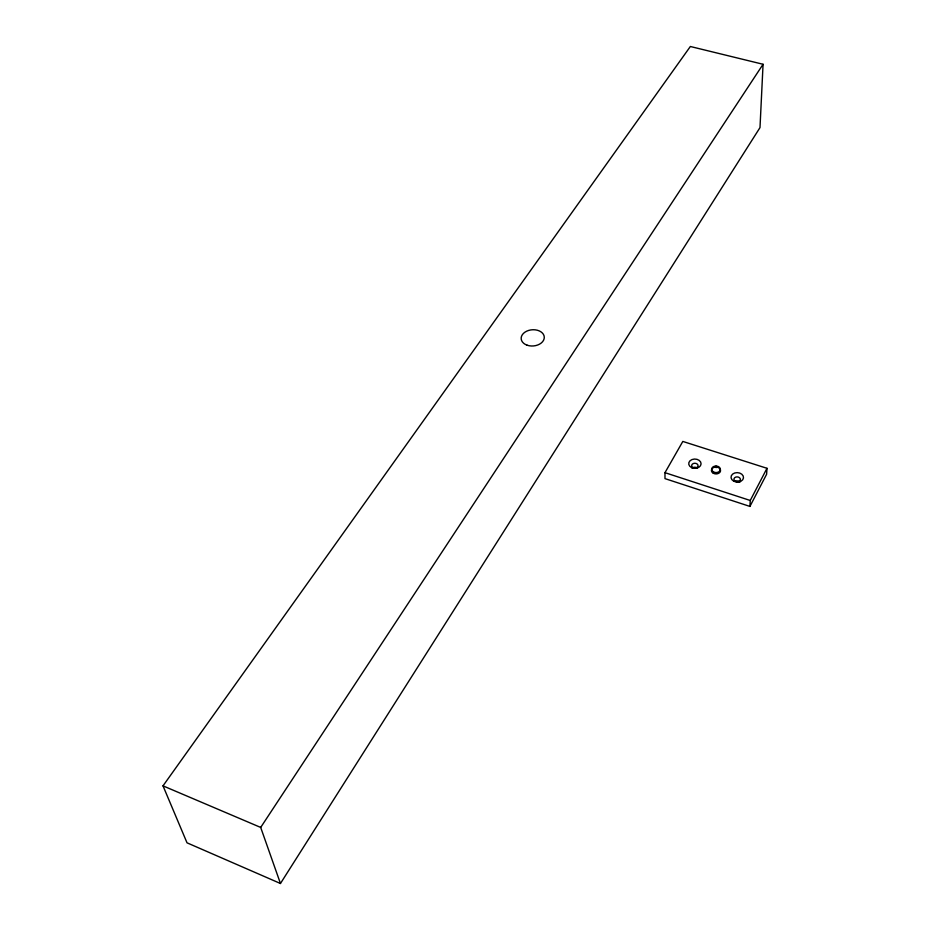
<?xml version="1.0" encoding="UTF-8"?>
<svg xmlns="http://www.w3.org/2000/svg" width="930" height="930" viewBox="0 0 930 930"><rect width="100%" height="100%" fill="white"/><g stroke="black" fill="none" stroke-linecap="round" stroke-linejoin="round"><path stroke-width="1.4" d="M763.065 64.275L759.996 127.596L280.453 883.5L187.023 842.824L163.006 785.862L690.351 46.5L763.065 64.275L260.691 827.433L280.453 883.5M749.929 506.42L750.243 500.48L766.994 468.302L682.818 441.436L664.973 472.673L664.996 478.625L749.929 506.42L766.611 474.277L766.994 468.302M664.973 472.673L750.243 500.48M163.006 785.862L260.691 827.433M734.944 481.391A3.208 2.43 2.8 0 1 739.827 482.252M692.327 468.116A3.174 2.395 1.1 0 1 697.407 468.313M717.018 466.906C715.368 469.278 714.821 464.535 717.018 466.906M527.159 345.216A11.579 8.114 -4.5 0 0 544.283 337.23A11.579 8.114 -4.5 0 0 526.729 331.161A11.579 8.114 -4.5 0 0 527.159 345.216M735.305 481.263A3.22 2.43 2.8 0 0 740.361 479.613A3.22 2.43 2.8 0 0 735.828 477.078A3.22 2.43 2.8 0 0 735.305 481.263M733.642 481.136A6.254 4.731 2.8 0 0 743.477 477.915A6.254 4.731 2.8 0 0 734.63 473.01A6.254 4.731 2.8 0 0 733.642 481.136M693.164 467.674A3.185 2.395 1.1 0 0 698.046 465.767A3.185 2.395 1.1 0 0 693.373 463.524A3.185 2.395 1.1 0 0 693.164 467.674M691.606 467.604A6.196 4.662 1.1 0 0 701.081 463.907A6.196 4.662 1.1 0 0 692.001 459.548A6.196 4.662 1.1 0 0 691.606 467.604M713.287 473.242A4.58 3.453 1.9 0 0 720.541 470.929A4.58 3.453 1.9 0 0 714.135 467.302A4.58 3.453 1.9 0 0 713.287 473.242M713.461 471.905A4.348 3.278 1.9 0 0 720.355 469.708A4.348 3.278 1.9 0 0 714.263 466.267A4.348 3.278 1.9 0 0 713.461 471.905"/></g></svg>
